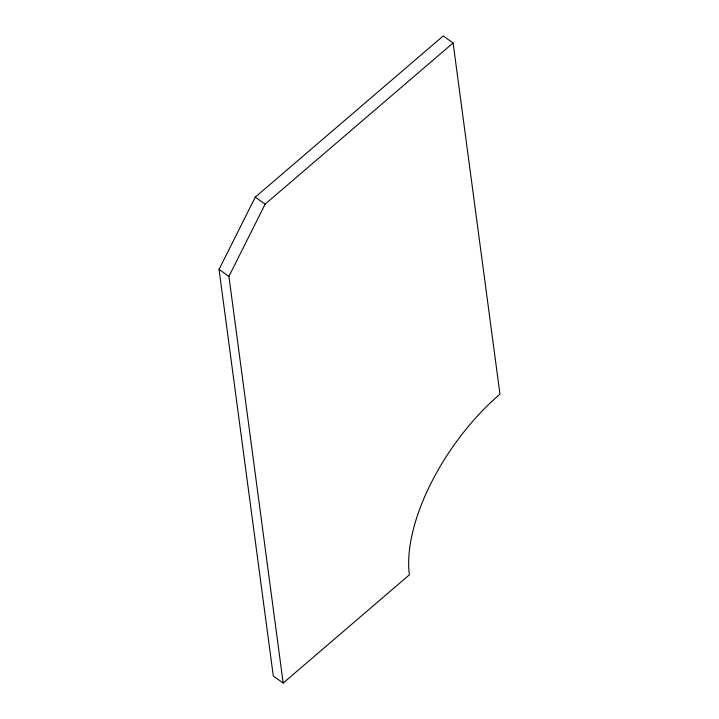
<?xml version="1.0" encoding="UTF-8"?>
<svg xmlns="http://www.w3.org/2000/svg" width="719" height="719" viewBox="0 0 719 719"><rect width="100%" height="100%" fill="white"/><g stroke="black" fill="none" stroke-linecap="round" stroke-linejoin="round"><path stroke-width="1.08" d="M219.034 269.4L255.263 197.141L443.219 35.95L453.105 42.951L499.966 394.147A148.159 71.532 -54.7 0 0 409.399 574.805L283.178 683.05L273.301 676.049L219.034 269.4L228.921 276.402L283.178 683.05M228.921 276.402L265.149 204.133L453.105 42.951M255.263 197.141L265.149 204.133"/></g></svg>
